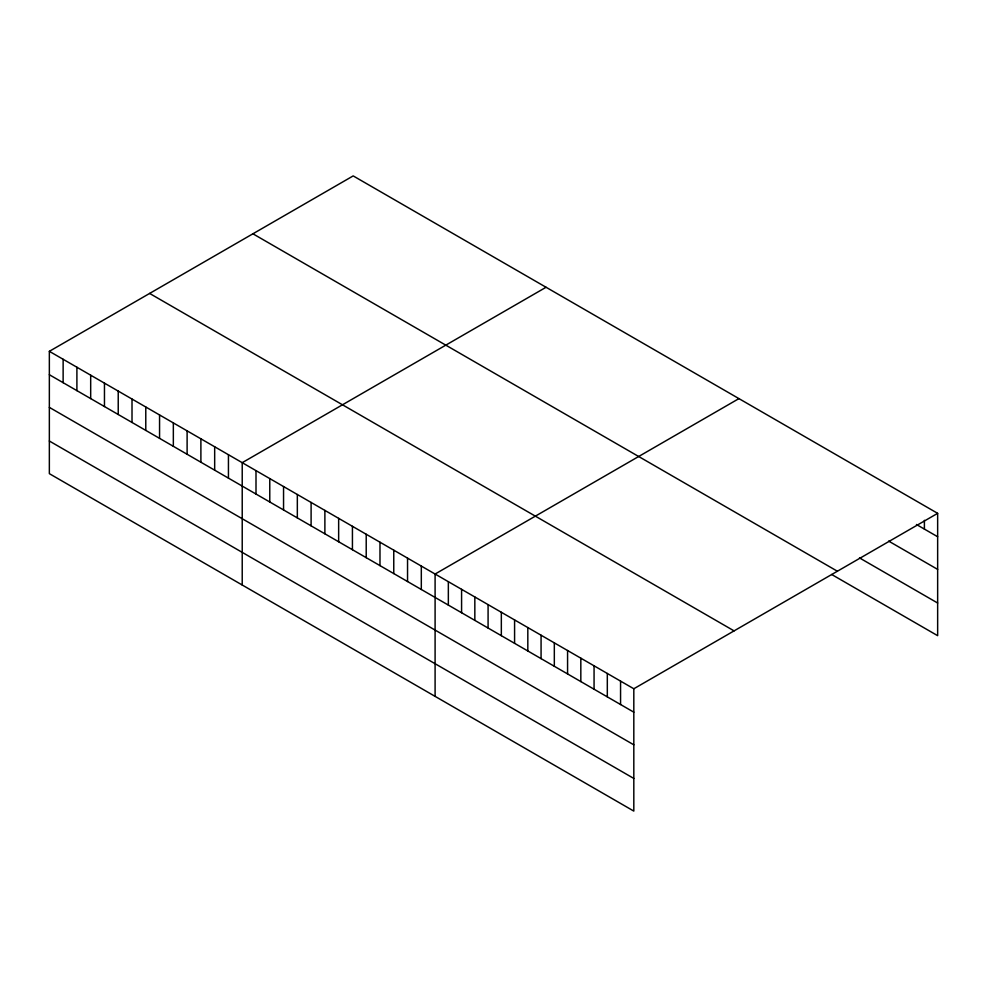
<?xml version="1.0" encoding="UTF-8"?>
<svg xmlns="http://www.w3.org/2000/svg" width="987" height="987" viewBox="0 0 987 987"><rect width="100%" height="100%" fill="white"/><g stroke="black" fill="none" stroke-linecap="round" stroke-linejoin="round"><path stroke-width="1.48" d="M49.35 351.323L633.814 688.766L633.814 811.092L49.35 473.661L49.35 351.323L353.186 175.908L937.65 513.339L937.65 635.677L831.671 574.483M546.058 287.266L242.222 462.681L242.222 585.007M738.93 398.612L435.094 574.039L435.094 696.366M633.814 688.766L937.65 513.339M916.454 524.504L937.65 536.743M888.633 541.086L937.65 569.388M859.492 557.902L937.65 603.02M252.919 233.796L837.383 571.226M149.617 293.435L734.081 630.878M49.35 374.727L633.814 712.17M49.35 407.372L633.814 744.815M49.35 441.016L633.814 778.447M924.4 520.322L924.4 529.094M620.564 681.116L620.564 704.521M607.313 673.467L607.313 696.871M594.063 665.818L594.063 689.222M580.825 658.169L580.825 681.573M567.574 650.519L567.574 673.924M554.324 642.87L554.324 666.274M541.073 635.221L541.073 658.625M527.823 627.572L527.823 650.976M514.585 619.922L514.585 643.327M501.334 612.273L501.334 635.677M488.084 604.624L488.084 628.028M474.833 596.975L474.833 620.379M461.583 589.338L461.583 612.73M448.345 581.688L448.345 605.08M421.313 566.082L421.313 589.486M407.545 558.124L407.545 581.528M393.764 550.178L393.764 573.57M379.983 542.221L379.983 565.625M366.214 534.263L366.214 557.667M352.433 526.318L352.433 549.71M338.652 518.36L338.652 541.764M324.883 510.402L324.883 533.807M311.102 502.445L311.102 525.849M297.334 494.499L297.334 517.904M283.553 486.542L283.553 509.946M269.772 478.584L269.772 501.988M256.003 470.639L256.003 494.031M228.441 454.723L228.441 478.127M214.672 446.778L214.672 470.17M200.892 438.82L200.892 462.224M187.111 430.863L187.111 454.267M173.342 422.917L173.342 446.309M159.561 414.959L159.561 438.364M145.78 407.002L145.78 430.406M132.011 399.056L132.011 422.448M118.23 391.099L118.23 414.503M104.462 383.141L104.462 406.545M90.681 375.183L90.681 398.588M76.9 367.238L76.9 390.642M63.131 359.28L63.131 382.685"/></g></svg>
